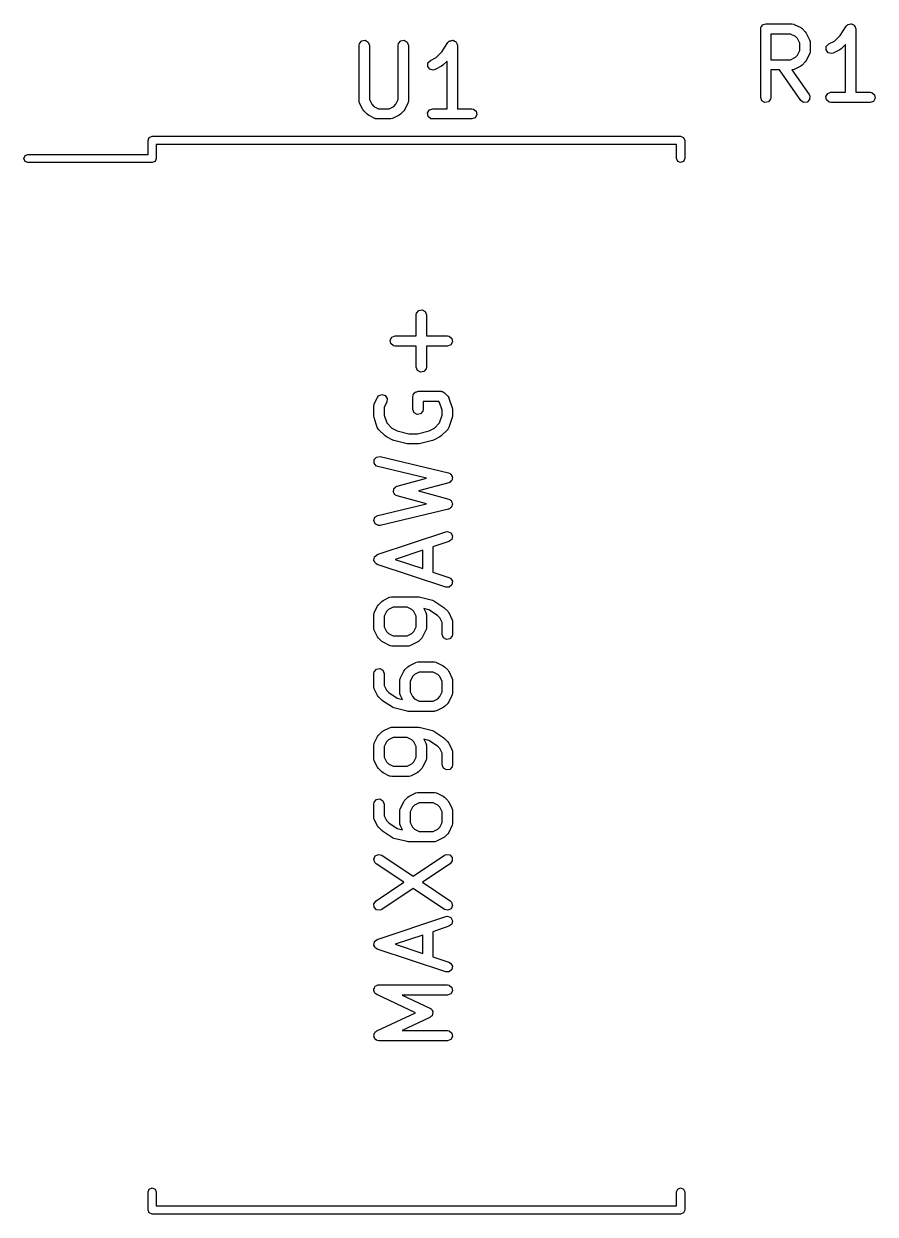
# Model space of a CAD drawing. Extents: x 127.3 to 175.4, y -127 to -66.1.
# Drawn here: x 138.88 to 151.32, y -96.48 to -79.1 of the extents above; entities that cross this region are included whole.
import ezdxf

# ---------------------------------------------------------------- set-up
doc = ezdxf.new("R2010")
doc.units = 0
doc.layers.add('BLACK', color=7, linetype='CONTINUOUS')

msp = doc.modelspace()

# ---------------------------------------------------------------- linework, layer by layer
at = {"layer": 'BLACK', "linetype": 'CONTINUOUS'}
for p, q in [((149.648, -79.1734), (149.65, -79.1636)), ((149.648, -80.1734), (149.648, -79.1734)), ((149.649, -79.1603), (149.651, -79.1574)), ((149.65, -79.1636), (149.649, -79.1603)), ((149.651, -79.1574), (149.652, -79.1477)), ((149.652, -79.1477), (149.665, -79.1328)), ((149.665, -79.1328), (149.675, -79.1159)), ((149.675, -79.1159), (149.681, -79.1136)), ((149.681, -79.1136), (149.685, -79.1084)), ((149.685, -79.1084), (149.705, -79.105)), ((149.705, -79.105), (149.723, -79.0984)), ((149.723, -79.0984), (150.104, -79.0984)), ((149.798, -79.2484), (149.798, -79.6222)), ((150.086, -79.2484), (149.798, -79.2484)), ((150.155, -79.2826), (150.086, -79.2484)), ((150.104, -79.0984), (150.13, -79.1029)), ((150.13, -79.1029), (150.133, -79.1058)), ((150.133, -79.1058), (150.137, -79.1063)), ((150.137, -79.1063), (150.233, -79.1539)), ((150.233, -79.1539), (150.251, -79.1673)), ((150.251, -79.1673), (150.252, -79.1679)), ((150.252, -79.1679), (150.3, -79.2156)), ((150.3, -79.2156), (150.313, -79.2339)), ((150.313, -79.2339), (150.314, -79.2351)), ((150.314, -79.2351), (150.361, -79.3303)), ((150.808, -79.2684), (150.899, -79.1318)), ((150.899, -79.1318), (150.917, -79.1129)), ((150.917, -79.1129), (150.921, -79.1117)), ((150.921, -79.1117), (150.924, -79.1084)), ((150.924, -79.1084), (150.945, -79.1046)), ((150.945, -79.1046), (150.966, -79.0985)), ((150.966, -79.0985), (150.97, -79.1002)), ((150.97, -79.1002), (150.974, -79.0995)), ((150.974, -79.0995), (150.993, -79.1104)), ((150.993, -79.1104), (151.013, -79.1191)), ((151.013, -79.1191), (151.015, -79.123)), ((151.015, -79.123), (151.018, -79.1251)), ((151.018, -79.1251), (151.026, -79.1456)), ((151.026, -79.1456), (151.036, -79.1651)), ((151.036, -79.1651), (151.035, -79.1693)), ((151.035, -79.1693), (151.036, -79.1734)), ((151.036, -79.1734), (151.036, -80.0984)), ((143.782, -79.4134), (143.787, -79.3877)), ((143.782, -80.2229), (143.782, -79.4134)), ((143.787, -79.3877), (143.82, -79.3484)), ((143.82, -79.3484), (143.87, -79.3395)), ((143.87, -79.3395), (143.915, -79.3651)), ((143.915, -79.3651), (143.932, -79.4134)), ((143.932, -79.4134), (143.932, -80.2052)), ((144.354, -79.4134), (144.358, -79.3877)), ((144.354, -80.2052), (144.354, -79.4134)), ((144.358, -79.3877), (144.391, -79.3484)), ((144.391, -79.3484), (144.442, -79.3395)), ((144.442, -79.3395), (144.486, -79.3651)), ((144.486, -79.3651), (144.504, -79.4134)), ((144.504, -79.4134), (144.504, -80.2229)), ((144.989, -79.5084), (145.08, -79.3718)), ((145.08, -79.3718), (145.098, -79.3529)), ((145.098, -79.3529), (145.103, -79.3517)), ((145.103, -79.3517), (145.105, -79.3484)), ((145.105, -79.3484), (145.127, -79.3446)), ((145.127, -79.3446), (145.148, -79.3385)), ((145.148, -79.3385), (145.152, -79.3402)), ((145.152, -79.3402), (145.156, -79.3395)), ((145.156, -79.3395), (145.175, -79.3504)), ((145.175, -79.3504), (145.195, -79.3591)), ((145.195, -79.3591), (145.197, -79.363)), ((145.197, -79.363), (145.2, -79.3651)), ((145.2, -79.3651), (145.208, -79.3856)), ((145.208, -79.3856), (145.217, -79.4051)), ((145.217, -79.4051), (145.216, -79.4093)), ((145.216, -79.4093), (145.218, -79.4134)), ((145.218, -79.4134), (145.218, -80.3384)), ((150.185, -79.313), (150.155, -79.2826)), ((150.219, -79.3815), (150.185, -79.313)), ((150.219, -79.489), (150.219, -79.3815)), ((150.361, -79.3303), (150.369, -79.3553)), ((150.369, -79.3553), (150.368, -79.3596)), ((150.368, -79.3596), (150.369, -79.3638)), ((150.369, -79.3638), (150.369, -79.5067)), ((150.603, -79.4805), (150.607, -79.4292)), ((150.607, -79.4292), (150.642, -79.392)), ((150.642, -79.392), (150.726, -79.3498)), ((150.726, -79.3498), (150.808, -79.2684)), ((150.886, -79.402), (150.824, -79.4645)), ((150.886, -80.0984), (150.886, -79.402)), ((144.824, -79.632), (144.908, -79.5898)), ((144.908, -79.5898), (144.989, -79.5084)), ((150.086, -79.6222), (150.155, -79.5879)), ((150.155, -79.5879), (150.185, -79.5575)), ((150.185, -79.5575), (150.219, -79.489)), ((150.361, -79.5402), (150.314, -79.6355)), ((150.362, -79.5358), (150.361, -79.5402)), ((150.365, -79.5323), (150.362, -79.5358)), ((150.369, -79.5067), (150.365, -79.5323)), ((150.634, -79.5217), (150.603, -79.4805)), ((150.684, -79.5336), (150.634, -79.5217)), ((150.709, -79.5262), (150.684, -79.5336)), ((150.804, -79.4785), (150.709, -79.5262)), ((150.805, -79.4773), (150.804, -79.4785)), ((150.824, -79.4645), (150.805, -79.4773)), ((144.785, -79.7205), (144.788, -79.6692)), ((144.816, -79.7617), (144.785, -79.7205)), ((144.788, -79.6692), (144.824, -79.632)), ((144.866, -79.7736), (144.816, -79.7617)), ((144.891, -79.7662), (144.866, -79.7736)), ((144.986, -79.7185), (144.891, -79.7662)), ((144.987, -79.7173), (144.986, -79.7185)), ((145.005, -79.7045), (144.987, -79.7173)), ((145.068, -79.642), (145.005, -79.7045)), ((145.068, -80.3384), (145.068, -79.642)), ((149.798, -79.6222), (150.086, -79.6222)), ((149.922, -79.7722), (149.798, -79.7722)), ((149.798, -79.7722), (149.798, -80.1734)), ((150.233, -80.2164), (149.922, -79.7722)), ((150.108, -79.7706), (150.105, -79.7718)), ((150.105, -79.7718), (150.356, -80.1303)), ((150.112, -79.7717), (150.108, -79.7706)), ((150.137, -79.7643), (150.112, -79.7717)), ((150.233, -79.7166), (150.137, -79.7643)), ((150.234, -79.7154), (150.233, -79.7166)), ((150.252, -79.7026), (150.234, -79.7154)), ((150.3, -79.655), (150.252, -79.7026)), ((150.314, -79.6355), (150.3, -79.6535)), ((150.3, -79.6535), (150.3, -79.655)), ((150.356, -80.1303), (150.367, -80.154)), ((150.601, -80.1603), (150.627, -80.1159)), ((150.627, -80.1159), (150.675, -80.0984)), ((150.675, -80.0984), (150.886, -80.0984)), ((151.036, -80.0984), (151.247, -80.0984)), ((151.247, -80.0984), (151.272, -80.1029)), ((151.272, -80.1029), (151.312, -80.1359)), ((143.784, -80.2271), (143.782, -80.2229)), ((143.783, -80.2315), (143.784, -80.2271)), ((143.79, -80.2564), (143.783, -80.2315)), ((143.838, -80.3517), (143.79, -80.2564)), ((143.932, -80.2052), (143.966, -80.2737)), ((143.966, -80.2737), (143.997, -80.3041)), ((143.997, -80.3041), (144.065, -80.3384)), ((144.22, -80.3384), (144.289, -80.3041)), ((144.289, -80.3041), (144.319, -80.2737)), ((144.319, -80.2737), (144.354, -80.2052)), ((144.496, -80.2564), (144.448, -80.3517)), ((144.499, -80.2485), (144.496, -80.252)), ((144.496, -80.252), (144.496, -80.2564)), ((144.504, -80.2229), (144.499, -80.2485)), ((149.665, -80.2216), (149.648, -80.1734)), ((149.71, -80.2472), (149.665, -80.2216)), ((149.76, -80.2383), (149.71, -80.2472)), ((149.793, -80.199), (149.76, -80.2383)), ((149.798, -80.1734), (149.793, -80.199)), ((150.275, -80.2458), (150.233, -80.2164)), ((150.326, -80.2413), (150.275, -80.2458)), ((150.362, -80.2051), (150.326, -80.2413)), ((150.367, -80.154), (150.362, -80.2051)), ((150.61, -80.2109), (150.601, -80.1603)), ((150.65, -80.2438), (150.61, -80.2109)), ((150.675, -80.2484), (150.65, -80.2438)), ((151.247, -80.2484), (150.675, -80.2484)), ((151.295, -80.2308), (151.247, -80.2484)), ((151.321, -80.1864), (151.295, -80.2308)), ((151.312, -80.1359), (151.321, -80.1864)), ((143.839, -80.3528), (143.838, -80.3517)), ((143.852, -80.3712), (143.839, -80.3528)), ((143.899, -80.4188), (143.852, -80.3712)), ((143.901, -80.4195), (143.899, -80.4188)), ((143.919, -80.4328), (143.901, -80.4195)), ((144.014, -80.4804), (143.919, -80.4328)), ((144.019, -80.481), (144.014, -80.4804)), ((144.022, -80.4838), (144.019, -80.481)), ((144.065, -80.3384), (144.22, -80.3384)), ((144.272, -80.4804), (144.247, -80.4879)), ((144.367, -80.4328), (144.272, -80.4804)), ((144.368, -80.4316), (144.367, -80.4328)), ((144.386, -80.4188), (144.368, -80.4316)), ((144.434, -80.3712), (144.386, -80.4188)), ((144.435, -80.3697), (144.434, -80.3712)), ((144.448, -80.3517), (144.435, -80.3697)), ((144.783, -80.4003), (144.809, -80.3559)), ((144.792, -80.4509), (144.783, -80.4003)), ((144.831, -80.4838), (144.792, -80.4509)), ((144.809, -80.3559), (144.857, -80.3384)), ((144.857, -80.3384), (145.068, -80.3384)), ((145.218, -80.3384), (145.429, -80.3384)), ((145.429, -80.3384), (145.454, -80.3429)), ((145.477, -80.4708), (145.429, -80.4884)), ((145.454, -80.3429), (145.494, -80.3759)), ((145.502, -80.4264), (145.477, -80.4708)), ((145.494, -80.3759), (145.502, -80.4264)), ((144.048, -80.4884), (144.022, -80.4838)), ((144.238, -80.4884), (144.048, -80.4884)), ((144.242, -80.4868), (144.238, -80.4884)), ((144.247, -80.4879), (144.242, -80.4868)), ((144.857, -80.4884), (144.831, -80.4838)), ((145.429, -80.4884), (144.857, -80.4884)), ((140.699, -80.801), (140.717, -80.7586)), ((140.699, -81.006), (140.699, -80.801)), ((140.717, -80.7586), (140.759, -80.741)), ((140.759, -80.741), (148.479, -80.741)), ((148.479, -80.741), (148.521, -80.7586)), ((148.521, -80.7586), (148.539, -80.801)), ((148.539, -80.801), (148.539, -81.066)), ((148.419, -80.861), (140.819, -80.861)), ((140.819, -80.861), (140.819, -81.066)), ((148.419, -81.066), (148.419, -80.861)), ((138.884, -81.066), (138.902, -81.0236)), ((138.902, -81.1084), (138.884, -81.066)), ((138.902, -81.0236), (138.944, -81.006)), ((138.944, -81.126), (138.902, -81.1084)), ((138.944, -81.006), (140.699, -81.006)), ((140.759, -81.126), (138.944, -81.126)), ((140.801, -81.1084), (140.759, -81.126)), ((140.819, -81.066), (140.801, -81.1084)), ((148.437, -81.1084), (148.419, -81.066)), ((148.479, -81.126), (148.437, -81.1084)), ((148.521, -81.1084), (148.479, -81.126)), ((148.539, -81.066), (148.521, -81.1084)), ((144.615, -83.3491), (144.62, -83.3234)), ((144.615, -83.655), (144.615, -83.3491)), ((144.62, -83.3234), (144.653, -83.2841)), ((144.653, -83.2841), (144.703, -83.2752)), ((144.703, -83.2752), (144.748, -83.3009)), ((144.748, -83.3009), (144.765, -83.3491)), ((144.765, -83.3491), (144.765, -83.655)), ((144.236, -83.717), (144.261, -83.6726)), ((144.245, -83.7675), (144.236, -83.717)), ((144.284, -83.8005), (144.245, -83.7675)), ((144.261, -83.6726), (144.31, -83.655)), ((144.31, -83.655), (144.615, -83.655)), ((144.765, -83.655), (145.071, -83.655)), ((145.071, -83.655), (145.097, -83.6595)), ((145.097, -83.6595), (145.136, -83.6925)), ((145.145, -83.743), (145.12, -83.7875)), ((145.136, -83.6925), (145.145, -83.743)), ((144.31, -83.805), (144.284, -83.8005)), ((144.615, -83.805), (144.31, -83.805)), ((144.615, -84.111), (144.615, -83.805)), ((145.071, -83.805), (144.765, -83.805)), ((144.765, -83.805), (144.765, -84.111)), ((145.12, -83.7875), (145.071, -83.805)), ((144.633, -84.1592), (144.615, -84.111)), ((144.765, -84.111), (144.761, -84.1366)), ((144.677, -84.1848), (144.633, -84.1592)), ((144.728, -84.1759), (144.677, -84.1848)), ((144.761, -84.1366), (144.728, -84.1759)), ((144.601, -84.4798), (144.605, -84.4746)), ((144.605, -84.4746), (144.625, -84.4712)), ((144.625, -84.4712), (144.643, -84.4646)), ((144.643, -84.4646), (144.976, -84.4646)), ((144.976, -84.4646), (144.981, -84.4654)), ((144.981, -84.4654), (144.983, -84.4648)), ((144.983, -84.4648), (144.986, -84.4662)), ((144.986, -84.4662), (145.002, -84.4691)), ((145.002, -84.4691), (145.014, -84.4796)), ((144.004, -84.6489), (144.052, -84.5536)), ((144.004, -84.6533), (144.004, -84.6489)), ((144.052, -84.5536), (144.067, -84.5327)), ((144.067, -84.5327), (144.115, -84.5123)), ((144.115, -84.5123), (144.164, -84.5269)), ((144.186, -84.6207), (144.146, -84.7001)), ((144.164, -84.5269), (144.192, -84.5697)), ((144.192, -84.5697), (144.186, -84.6207)), ((144.568, -84.5395), (144.57, -84.5298)), ((144.568, -84.73), (144.568, -84.5395)), ((144.569, -84.5265), (144.571, -84.5236)), ((144.57, -84.5298), (144.569, -84.5265)), ((144.571, -84.5236), (144.572, -84.5139)), ((144.572, -84.5139), (144.585, -84.499)), ((144.585, -84.499), (144.595, -84.4821)), ((144.595, -84.4821), (144.601, -84.4798)), ((144.945, -84.6145), (144.718, -84.6145)), ((144.718, -84.6145), (144.718, -84.73)), ((144.958, -84.6277), (144.945, -84.6145)), ((144.996, -84.7422), (144.958, -84.6277)), ((145.014, -84.4796), (145.029, -84.4865)), ((145.029, -84.4865), (145.077, -84.5341)), ((145.077, -84.5341), (145.092, -84.5555)), ((145.092, -84.5555), (145.092, -84.5599)), ((145.092, -84.5599), (145.095, -84.5635)), ((145.095, -84.5635), (145.143, -84.7063)), ((143.996, -84.6824), (144.001, -84.6568)), ((143.996, -84.8253), (143.996, -84.6824)), ((143.997, -84.8268), (143.996, -84.8253)), ((144, -84.849), (143.997, -84.8268)), ((144.001, -84.6568), (144.004, -84.6533)), ((144.146, -84.7001), (144.146, -84.8131)), ((144.146, -84.8131), (144.185, -84.9276)), ((144.585, -84.7782), (144.568, -84.73)), ((144.63, -84.8039), (144.585, -84.7782)), ((144.68, -84.795), (144.63, -84.8039)), ((144.713, -84.7557), (144.68, -84.795)), ((144.718, -84.73), (144.713, -84.7557)), ((144.958, -84.9276), (144.996, -84.8131)), ((144.996, -84.8131), (144.996, -84.7422)), ((145.143, -84.7063), (145.146, -84.7285)), ((145.146, -84.8253), (145.143, -84.8473)), ((145.146, -84.7285), (145.146, -84.73)), ((145.146, -84.73), (145.146, -84.8253)), ((144.048, -84.9918), (144, -84.849)), ((144.051, -84.9954), (144.048, -84.9918)), ((144.051, -84.9998), (144.051, -84.9954)), ((144.066, -85.0212), (144.051, -84.9998)), ((144.185, -84.9276), (144.259, -85.0017)), ((144.884, -85.0017), (144.958, -84.9276)), ((145.095, -84.9918), (145.083, -85.0147)), ((145.143, -84.849), (145.095, -84.9918)), ((145.143, -84.8473), (145.143, -84.849)), ((144.161, -85.1164), (144.066, -85.0212)), ((144.163, -85.1171), (144.161, -85.1164)), ((144.181, -85.1304), (144.163, -85.1171)), ((144.276, -85.1781), (144.181, -85.1304)), ((144.259, -85.0017), (144.336, -85.0402)), ((144.336, -85.0402), (144.509, -85.0836)), ((144.509, -85.0836), (144.634, -85.0836)), ((144.634, -85.0836), (144.807, -85.0402)), ((144.807, -85.0402), (144.884, -85.0017)), ((144.962, -85.1304), (144.867, -85.1781)), ((144.963, -85.1292), (144.962, -85.1304)), ((144.982, -85.1164), (144.963, -85.1292)), ((145.077, -85.0212), (144.982, -85.1164)), ((145.079, -85.0171), (145.077, -85.0212)), ((145.083, -85.0147), (145.079, -85.0171)), ((144.279, -85.1785), (144.276, -85.1781)), ((144.291, -85.1837), (144.279, -85.1785)), ((144.482, -85.2314), (144.291, -85.1837)), ((144.485, -85.231), (144.482, -85.2314)), ((144.5, -85.2336), (144.485, -85.231)), ((144.643, -85.2336), (144.5, -85.2336)), ((144.646, -85.2324), (144.643, -85.2336)), ((144.661, -85.2314), (144.646, -85.2324)), ((144.852, -85.1837), (144.661, -85.2314)), ((144.854, -85.1818), (144.852, -85.1837)), ((144.867, -85.1781), (144.854, -85.1818)), ((144, -85.5134), (144.003, -85.4622)), ((144.03, -85.5545), (144, -85.5134)), ((144.003, -85.4622), (144.038, -85.4249)), ((144.038, -85.4249), (144.089, -85.419)), ((144.089, -85.419), (145.089, -85.6571)), ((144.054, -85.5649), (144.03, -85.5545)), ((144.765, -85.7341), (144.054, -85.5649)), ((145.089, -85.6571), (145.113, -85.6674)), ((145.113, -85.6674), (145.117, -85.6737)), ((145.117, -85.6737), (145.125, -85.6771)), ((145.125, -85.6771), (145.132, -85.6938)), ((145.132, -85.6938), (145.143, -85.7086)), ((144.296, -85.8774), (144.312, -85.8663)), ((144.312, -85.8663), (144.325, -85.8526)), ((144.325, -85.8526), (144.332, -85.852)), ((144.332, -85.852), (144.338, -85.848)), ((144.338, -85.848), (144.765, -85.7341)), ((145.091, -85.8025), (144.648, -85.9205)), ((145.097, -85.798), (145.091, -85.8025)), ((145.105, -85.7971), (145.097, -85.798)), ((145.118, -85.7837), (145.105, -85.7971)), ((145.133, -85.7731), (145.118, -85.7837)), ((145.135, -85.7655), (145.133, -85.7731)), ((145.14, -85.7598), (145.135, -85.7655)), ((145.141, -85.7414), (145.14, -85.7598)), ((145.146, -85.7236), (145.141, -85.7414)), ((145.143, -85.7086), (145.143, -85.7164)), ((145.143, -85.7164), (145.146, -85.7236)), ((144.282, -85.9269), (144.287, -85.9082)), ((144.285, -85.9332), (144.282, -85.9269)), ((144.285, -85.94), (144.285, -85.9332)), ((144.296, -85.9559), (144.285, -85.94)), ((144.287, -85.9082), (144.289, -85.8889)), ((144.289, -85.8889), (144.294, -85.884)), ((144.294, -85.884), (144.296, -85.8774)), ((144.304, -85.9735), (144.296, -85.9559)), ((144.31, -85.9764), (144.304, -85.9735)), ((144.314, -85.982), (144.31, -85.9764)), ((144.338, -85.993), (144.314, -85.982)), ((144.765, -86.1069), (144.338, -85.993)), ((144.648, -85.9205), (145.091, -86.0385)), ((145.091, -86.0385), (145.114, -86.0495)), ((144.054, -86.2761), (144.765, -86.1069)), ((145.089, -86.1839), (144.089, -86.422)), ((145.095, -86.1796), (145.089, -86.1839)), ((145.103, -86.1789), (145.095, -86.1796)), ((145.116, -86.1659), (145.103, -86.1789)), ((145.114, -86.0495), (145.119, -86.0559)), ((145.132, -86.1557), (145.116, -86.1659)), ((145.119, -86.0559), (145.126, -86.0595)), ((145.126, -86.0595), (145.133, -86.0764)), ((145.134, -86.1482), (145.132, -86.1557)), ((145.133, -86.0764), (145.144, -86.0915)), ((145.139, -86.1426), (145.134, -86.1482)), ((145.141, -86.1242), (145.139, -86.1426)), ((145.146, -86.1065), (145.141, -86.1242)), ((145.144, -86.0915), (145.143, -86.0993)), ((145.143, -86.0993), (145.146, -86.1065)), ((143.997, -86.3535), (144.011, -86.3043)), ((144.017, -86.4006), (143.997, -86.3535)), ((144.011, -86.3043), (144.054, -86.2761)), ((144.063, -86.4236), (144.017, -86.4006)), ((144.048, -86.8494), (145.048, -86.516)), ((144.089, -86.422), (144.063, -86.4236)), ((145.048, -86.516), (145.073, -86.5122)), ((145.073, -86.5122), (145.121, -86.5311)), ((145.121, -86.5311), (145.146, -86.5762)), ((145.095, -86.6583), (144.861, -86.7365)), ((144.861, -86.7365), (144.861, -87.1045)), ((145.135, -86.6264), (145.095, -86.6583)), ((145.146, -86.5762), (145.135, -86.6264)), ((143.997, -86.9315), (144.002, -86.9083)), ((144.002, -86.9083), (144.005, -86.8848)), ((144.005, -86.8848), (144.007, -86.8834)), ((144.007, -86.8834), (144.008, -86.8812)), ((144.008, -86.8812), (144.026, -86.8665)), ((144.026, -86.8665), (144.044, -86.8508)), ((144.044, -86.8508), (144.046, -86.8507)), ((144.046, -86.8507), (144.048, -86.8494)), ((144.711, -86.7865), (144.309, -86.9205)), ((144.711, -87.0545), (144.711, -86.7865)), ((143.998, -86.9334), (143.997, -86.9315)), ((143.998, -86.9355), (143.998, -86.9334)), ((144.01, -86.9558), (143.998, -86.9355)), ((144.022, -86.9766), (144.01, -86.9558)), ((144.024, -86.9774), (144.022, -86.9766)), ((144.025, -86.9792), (144.024, -86.9774)), ((144.048, -86.9917), (144.025, -86.9792)), ((145.048, -87.325), (144.048, -86.9917)), ((144.309, -86.9205), (144.711, -87.0545)), ((144.861, -87.1045), (145.095, -87.1827)), ((145.095, -87.1827), (145.118, -87.1951)), ((145.118, -87.1951), (145.145, -87.2388)), ((145.145, -87.2388), (145.137, -87.2895)), ((145.099, -87.3236), (145.048, -87.325)), ((145.137, -87.2895), (145.099, -87.3236)), ((144.004, -87.6965), (144.052, -87.6012)), ((144.052, -87.6012), (144.065, -87.5832)), ((144.065, -87.5832), (144.066, -87.5818)), ((144.066, -87.5818), (144.114, -87.5341)), ((144.114, -87.5341), (144.132, -87.5213)), ((144.132, -87.5213), (144.133, -87.5201)), ((144.133, -87.5201), (144.228, -87.4725)), ((144.228, -87.4725), (144.253, -87.465)), ((144.253, -87.465), (144.258, -87.4661)), ((144.258, -87.4661), (144.262, -87.4646)), ((144.262, -87.4646), (144.643, -87.4646)), ((144.643, -87.4646), (144.658, -87.4671)), ((144.658, -87.4671), (144.661, -87.4668)), ((144.661, -87.4668), (144.852, -87.5144)), ((144.852, -87.5144), (144.874, -87.5247)), ((144.874, -87.5247), (144.875, -87.5248)), ((144.875, -87.5248), (145.018, -87.62)), ((143.996, -87.73), (144.001, -87.7044)), ((143.996, -87.9205), (143.996, -87.73)), ((144.001, -87.7044), (144.004, -87.7009)), ((144.004, -87.7009), (144.004, -87.6965)), ((144.181, -87.6792), (144.146, -87.7477)), ((144.146, -87.7477), (144.146, -87.9028)), ((144.211, -87.6488), (144.181, -87.6792)), ((144.28, -87.6145), (144.211, -87.6488)), ((144.482, -87.6145), (144.28, -87.6145)), ((144.551, -87.6488), (144.482, -87.6145)), ((144.581, -87.6792), (144.551, -87.6488)), ((144.615, -87.7477), (144.581, -87.6792)), ((144.615, -87.9028), (144.615, -87.7477)), ((144.803, -87.6568), (144.728, -87.6383)), ((144.728, -87.6383), (144.758, -87.6965)), ((144.758, -87.6965), (144.765, -87.7215)), ((144.765, -87.7215), (144.764, -87.7258)), ((144.764, -87.7258), (144.765, -87.73)), ((144.765, -87.73), (144.765, -87.9205)), ((144.928, -87.7407), (144.803, -87.6568)), ((144.962, -87.7745), (144.928, -87.7407)), ((144.996, -87.843), (144.962, -87.7745)), ((145.018, -87.62), (145.026, -87.6279)), ((145.026, -87.6279), (145.029, -87.6294)), ((145.029, -87.6294), (145.077, -87.677)), ((145.077, -87.677), (145.09, -87.6954)), ((145.09, -87.6954), (145.091, -87.6965)), ((145.091, -87.6965), (145.138, -87.7917)), ((143.998, -87.9247), (143.996, -87.9205)), ((143.997, -87.9291), (143.998, -87.9247)), ((144.004, -87.954), (143.997, -87.9291)), ((144.052, -88.0493), (144.004, -87.954)), ((144.146, -87.9028), (144.181, -87.9713)), ((144.581, -87.9713), (144.615, -87.9028)), ((144.758, -87.954), (144.71, -88.0493)), ((144.761, -87.9462), (144.758, -87.9496)), ((144.758, -87.9496), (144.758, -87.954)), ((144.765, -87.9205), (144.761, -87.9462)), ((144.996, -88.0157), (144.996, -87.843)), ((145.138, -87.7917), (145.146, -87.8167)), ((145.146, -87.8167), (145.145, -87.821)), ((145.145, -87.821), (145.146, -87.8253)), ((145.146, -87.8253), (145.146, -88.0157)), ((144.053, -88.0504), (144.052, -88.0493)), ((144.066, -88.0688), (144.053, -88.0504)), ((144.114, -88.1164), (144.066, -88.0688)), ((144.115, -88.1171), (144.114, -88.1164)), ((144.133, -88.1304), (144.115, -88.1171)), ((144.181, -87.9713), (144.211, -88.0017)), ((144.211, -88.0017), (144.28, -88.036)), ((144.28, -88.036), (144.482, -88.036)), ((144.482, -88.036), (144.551, -88.0017)), ((144.551, -88.0017), (144.581, -87.9713)), ((144.63, -88.1292), (144.629, -88.1304)), ((144.648, -88.1164), (144.63, -88.1292)), ((144.696, -88.0688), (144.648, -88.1164)), ((144.697, -88.0673), (144.696, -88.0688)), ((144.71, -88.0493), (144.697, -88.0673)), ((145.014, -88.0639), (144.996, -88.0157)), ((145.058, -88.0896), (145.014, -88.0639)), ((145.109, -88.0807), (145.058, -88.0896)), ((145.142, -88.0414), (145.109, -88.0807)), ((145.146, -88.0157), (145.142, -88.0414)), ((144.228, -88.1781), (144.133, -88.1304)), ((144.233, -88.1786), (144.228, -88.1781)), ((144.236, -88.1815), (144.233, -88.1786)), ((144.262, -88.186), (144.236, -88.1815)), ((144.5, -88.186), (144.262, -88.186)), ((144.504, -88.1844), (144.5, -88.186)), ((144.509, -88.1855), (144.504, -88.1844)), ((144.534, -88.1781), (144.509, -88.1855)), ((144.629, -88.1304), (144.534, -88.1781)), ((144.495, -88.4865), (144.513, -88.4737)), ((144.513, -88.4737), (144.514, -88.4725)), ((144.514, -88.4725), (144.609, -88.4248)), ((144.609, -88.4248), (144.634, -88.4174)), ((144.634, -88.4174), (144.639, -88.4185)), ((144.639, -88.4185), (144.643, -88.4169)), ((144.643, -88.4169), (144.881, -88.4169)), ((144.881, -88.4169), (144.907, -88.4215)), ((144.907, -88.4215), (144.91, -88.4243)), ((144.91, -88.4243), (144.914, -88.4248)), ((144.914, -88.4248), (145.01, -88.4725)), ((145.01, -88.4725), (145.028, -88.4858)), ((143.996, -88.5872), (144.001, -88.5615)), ((143.996, -88.7776), (143.996, -88.5872)), ((144.001, -88.5615), (144.034, -88.5222)), ((144.034, -88.5222), (144.084, -88.5133)), ((144.084, -88.5133), (144.129, -88.539)), ((144.129, -88.539), (144.146, -88.5872)), ((144.146, -88.5872), (144.146, -88.7599)), ((144.385, -88.6489), (144.433, -88.5536)), ((144.385, -88.6533), (144.385, -88.6489)), ((144.433, -88.5536), (144.446, -88.5356)), ((144.446, -88.5356), (144.447, -88.5341)), ((144.447, -88.5341), (144.495, -88.4865)), ((144.562, -88.6316), (144.527, -88.7001)), ((144.592, -88.6012), (144.562, -88.6316)), ((144.661, -88.5669), (144.592, -88.6012)), ((144.863, -88.5669), (144.661, -88.5669)), ((144.932, -88.6012), (144.863, -88.5669)), ((144.962, -88.6316), (144.932, -88.6012)), ((144.996, -88.7001), (144.962, -88.6316)), ((145.028, -88.4858), (145.029, -88.4865)), ((145.029, -88.4865), (145.077, -88.5341)), ((145.077, -88.5341), (145.09, -88.5525)), ((145.09, -88.5525), (145.091, -88.5536)), ((145.091, -88.5536), (145.138, -88.6489)), ((145.138, -88.6489), (145.146, -88.6738)), ((143.998, -88.7819), (143.996, -88.7776)), ((143.997, -88.7862), (143.998, -88.7819)), ((144.004, -88.8112), (143.997, -88.7862)), ((144.052, -88.9064), (144.004, -88.8112)), ((144.146, -88.7599), (144.181, -88.8285)), ((144.377, -88.6824), (144.382, -88.6568)), ((144.377, -88.8729), (144.377, -88.6824)), ((144.382, -88.6568), (144.385, -88.6533)), ((144.527, -88.7001), (144.527, -88.8552)), ((144.996, -88.8552), (144.996, -88.7001)), ((145.146, -88.6738), (145.145, -88.6782)), ((145.145, -88.6782), (145.146, -88.6824)), ((145.146, -88.6824), (145.146, -88.8729)), ((144.053, -88.9076), (144.052, -88.9064)), ((144.066, -88.9259), (144.053, -88.9076)), ((144.114, -88.9735), (144.066, -88.9259)), ((144.117, -88.975), (144.114, -88.9735)), ((144.125, -88.9829), (144.117, -88.975)), ((144.268, -89.0781), (144.125, -88.9829)), ((144.181, -88.8285), (144.214, -88.8622)), ((144.214, -88.8622), (144.34, -88.9461)), ((144.34, -88.9461), (144.414, -88.9647)), ((144.379, -88.8771), (144.377, -88.8729)), ((144.378, -88.8815), (144.379, -88.8771)), ((144.385, -88.9064), (144.378, -88.8815)), ((144.414, -88.9647), (144.385, -88.9064)), ((144.527, -88.8552), (144.562, -88.9237)), ((144.562, -88.9237), (144.592, -88.9541)), ((144.592, -88.9541), (144.661, -88.9884)), ((144.661, -88.9884), (144.863, -88.9884)), ((144.863, -88.9884), (144.932, -88.9541)), ((144.932, -88.9541), (144.962, -88.9237)), ((144.962, -88.9237), (144.996, -88.8552)), ((145.138, -88.9064), (145.091, -89.0017)), ((145.139, -88.902), (145.138, -88.9064)), ((145.142, -88.8985), (145.139, -88.902)), ((145.146, -88.8729), (145.142, -88.8985)), ((144.268, -89.0782), (144.268, -89.0781)), ((144.291, -89.0885), (144.268, -89.0782)), ((144.482, -89.1361), (144.291, -89.0885)), ((144.485, -89.1358), (144.482, -89.1361)), ((144.5, -89.1384), (144.485, -89.1358)), ((144.881, -89.1384), (144.5, -89.1384)), ((144.885, -89.1368), (144.881, -89.1384)), ((144.89, -89.1379), (144.885, -89.1368)), ((144.914, -89.1304), (144.89, -89.1379)), ((145.01, -89.0828), (144.914, -89.1304)), ((145.011, -89.0816), (145.01, -89.0828)), ((145.029, -89.0688), (145.011, -89.0816)), ((145.077, -89.0212), (145.029, -89.0688)), ((145.078, -89.0197), (145.077, -89.0212)), ((145.091, -89.0017), (145.078, -89.0197)), ((144.004, -89.6012), (144.052, -89.506)), ((144.052, -89.506), (144.065, -89.488)), ((144.065, -89.488), (144.066, -89.4865)), ((144.066, -89.4865), (144.114, -89.4389)), ((144.114, -89.4389), (144.132, -89.426)), ((144.132, -89.426), (144.133, -89.4248)), ((144.133, -89.4248), (144.228, -89.3772)), ((144.28, -89.5193), (144.211, -89.5536)), ((144.228, -89.3772), (144.253, -89.3698)), ((144.253, -89.3698), (144.258, -89.3708)), ((144.258, -89.3708), (144.262, -89.3693)), ((144.262, -89.3693), (144.643, -89.3693)), ((144.482, -89.5193), (144.28, -89.5193)), ((144.551, -89.5536), (144.482, -89.5193)), ((144.643, -89.3693), (144.658, -89.3719)), ((144.658, -89.3719), (144.661, -89.3716)), ((144.661, -89.3716), (144.852, -89.4192)), ((144.852, -89.4192), (144.874, -89.4294)), ((144.874, -89.4294), (144.875, -89.4295)), ((144.875, -89.4295), (145.018, -89.5248)), ((143.996, -89.6348), (144.001, -89.6091)), ((143.996, -89.8253), (143.996, -89.6348)), ((144.001, -89.6091), (144.004, -89.6057)), ((144.004, -89.6057), (144.004, -89.6012)), ((144.181, -89.584), (144.146, -89.6525)), ((144.146, -89.6525), (144.146, -89.8076)), ((144.211, -89.5536), (144.181, -89.584)), ((144.581, -89.584), (144.551, -89.5536)), ((144.615, -89.6525), (144.581, -89.584)), ((144.615, -89.8076), (144.615, -89.6525)), ((144.803, -89.5615), (144.728, -89.543)), ((144.728, -89.543), (144.758, -89.6012)), ((144.758, -89.6012), (144.765, -89.6262)), ((144.765, -89.6262), (144.764, -89.6306)), ((144.764, -89.6306), (144.765, -89.6348)), ((144.765, -89.6348), (144.765, -89.8253)), ((144.928, -89.6455), (144.803, -89.5615)), ((144.962, -89.6792), (144.928, -89.6455)), ((144.996, -89.7477), (144.962, -89.6792)), ((145.018, -89.5248), (145.026, -89.5327)), ((145.026, -89.5327), (145.029, -89.5341)), ((145.029, -89.5341), (145.077, -89.5818)), ((145.077, -89.5818), (145.09, -89.6001)), ((145.09, -89.6001), (145.091, -89.6012)), ((145.091, -89.6012), (145.138, -89.6965)), ((143.998, -89.8295), (143.996, -89.8253)), ((143.997, -89.8338), (143.998, -89.8295)), ((144.004, -89.8588), (143.997, -89.8338)), ((144.052, -89.954), (144.004, -89.8588)), ((144.146, -89.8076), (144.181, -89.8761)), ((144.581, -89.8761), (144.615, -89.8076)), ((144.758, -89.8588), (144.71, -89.954)), ((144.761, -89.8509), (144.758, -89.8544)), ((144.758, -89.8544), (144.758, -89.8588)), ((144.765, -89.8253), (144.761, -89.8509)), ((144.996, -89.9205), (144.996, -89.7477)), ((145.138, -89.6965), (145.146, -89.7215)), ((145.146, -89.7215), (145.145, -89.7258)), ((145.145, -89.7258), (145.146, -89.73)), ((145.146, -89.73), (145.146, -89.9205)), ((144.053, -89.9552), (144.052, -89.954)), ((144.066, -89.9735), (144.053, -89.9552)), ((144.114, -90.0212), (144.066, -89.9735)), ((144.115, -90.0218), (144.114, -90.0212)), ((144.133, -90.0352), (144.115, -90.0218)), ((144.228, -90.0828), (144.133, -90.0352)), ((144.181, -89.8761), (144.211, -89.9065)), ((144.211, -89.9065), (144.28, -89.9407)), ((144.28, -89.9407), (144.482, -89.9407)), ((144.482, -89.9407), (144.551, -89.9065)), ((144.629, -90.0352), (144.534, -90.0828)), ((144.551, -89.9065), (144.581, -89.8761)), ((144.63, -90.034), (144.629, -90.0352)), ((144.648, -90.0212), (144.63, -90.034)), ((144.696, -89.9735), (144.648, -90.0212)), ((144.697, -89.9721), (144.696, -89.9735)), ((144.71, -89.954), (144.697, -89.9721)), ((145.014, -89.9687), (144.996, -89.9205)), ((145.058, -89.9944), (145.014, -89.9687)), ((145.109, -89.9855), (145.058, -89.9944)), ((145.142, -89.9462), (145.109, -89.9855)), ((145.146, -89.9205), (145.142, -89.9462)), ((144.233, -90.0833), (144.228, -90.0828)), ((144.236, -90.0862), (144.233, -90.0833)), ((144.262, -90.0907), (144.236, -90.0862)), ((144.5, -90.0907), (144.262, -90.0907)), ((144.504, -90.0892), (144.5, -90.0907)), ((144.509, -90.0902), (144.504, -90.0892)), ((144.534, -90.0828), (144.509, -90.0902)), ((144.495, -90.3913), (144.513, -90.3784)), ((144.513, -90.3784), (144.514, -90.3772)), ((144.514, -90.3772), (144.609, -90.3296)), ((144.609, -90.3296), (144.634, -90.3222)), ((144.634, -90.3222), (144.639, -90.3232)), ((144.639, -90.3232), (144.643, -90.3217)), ((144.643, -90.3217), (144.881, -90.3217)), ((144.881, -90.3217), (144.907, -90.3262)), ((144.907, -90.3262), (144.91, -90.3291)), ((144.91, -90.3291), (144.914, -90.3296)), ((144.914, -90.3296), (145.01, -90.3772)), ((145.01, -90.3772), (145.028, -90.3906)), ((143.996, -90.4919), (144.001, -90.4663)), ((143.996, -90.6824), (143.996, -90.4919)), ((144.001, -90.4663), (144.034, -90.427)), ((144.034, -90.427), (144.084, -90.4181)), ((144.084, -90.4181), (144.129, -90.4437)), ((144.129, -90.4437), (144.146, -90.4919)), ((144.146, -90.4919), (144.146, -90.6647)), ((144.377, -90.5872), (144.382, -90.5615)), ((144.382, -90.5615), (144.385, -90.5581)), ((144.385, -90.5536), (144.433, -90.4584)), ((144.385, -90.5581), (144.385, -90.5536)), ((144.433, -90.4584), (144.446, -90.4404)), ((144.446, -90.4404), (144.447, -90.4389)), ((144.447, -90.4389), (144.495, -90.3913)), ((144.562, -90.5364), (144.527, -90.6049)), ((144.592, -90.506), (144.562, -90.5364)), ((144.661, -90.4717), (144.592, -90.506)), ((144.863, -90.4717), (144.661, -90.4717)), ((144.932, -90.506), (144.863, -90.4717)), ((144.962, -90.5364), (144.932, -90.506)), ((144.996, -90.6049), (144.962, -90.5364)), ((145.028, -90.3906), (145.029, -90.3913)), ((145.029, -90.3913), (145.077, -90.4389)), ((145.077, -90.4389), (145.09, -90.4573)), ((145.09, -90.4573), (145.091, -90.4584)), ((145.091, -90.4584), (145.138, -90.5536)), ((145.138, -90.5536), (145.146, -90.5786)), ((143.998, -90.6866), (143.996, -90.6824)), ((143.997, -90.691), (143.998, -90.6866)), ((144.004, -90.7159), (143.997, -90.691)), ((144.052, -90.8112), (144.004, -90.7159)), ((144.146, -90.6647), (144.181, -90.7332)), ((144.181, -90.7332), (144.214, -90.767)), ((144.377, -90.7776), (144.377, -90.5872)), ((144.527, -90.6049), (144.527, -90.7599)), ((144.996, -90.7599), (144.996, -90.6049)), ((145.146, -90.5786), (145.145, -90.583)), ((145.145, -90.583), (145.146, -90.5872)), ((145.146, -90.5872), (145.146, -90.7776)), ((144.053, -90.8123), (144.052, -90.8112)), ((144.066, -90.8307), (144.053, -90.8123)), ((144.114, -90.8783), (144.066, -90.8307)), ((144.117, -90.8798), (144.114, -90.8783)), ((144.125, -90.8877), (144.117, -90.8798)), ((144.268, -90.9829), (144.125, -90.8877)), ((144.214, -90.767), (144.34, -90.8509)), ((144.34, -90.8509), (144.414, -90.8694)), ((144.379, -90.7819), (144.377, -90.7776)), ((144.378, -90.7862), (144.379, -90.7819)), ((144.385, -90.8112), (144.378, -90.7862)), ((144.414, -90.8694), (144.385, -90.8112)), ((144.527, -90.7599), (144.562, -90.8285)), ((144.562, -90.8285), (144.592, -90.8589)), ((144.592, -90.8589), (144.661, -90.8931)), ((144.661, -90.8931), (144.863, -90.8931)), ((144.863, -90.8931), (144.932, -90.8589)), ((144.932, -90.8589), (144.962, -90.8285)), ((144.962, -90.8285), (144.996, -90.7599)), ((145.091, -90.9064), (145.078, -90.9244)), ((145.138, -90.8112), (145.091, -90.9064)), ((145.139, -90.8067), (145.138, -90.8112)), ((145.142, -90.8033), (145.139, -90.8067)), ((145.146, -90.7776), (145.142, -90.8033)), ((144.268, -90.983), (144.268, -90.9829)), ((144.291, -90.9933), (144.268, -90.983)), ((144.482, -91.0409), (144.291, -90.9933)), ((144.485, -91.0405), (144.482, -91.0409)), ((144.5, -91.0431), (144.485, -91.0405)), ((144.881, -91.0431), (144.5, -91.0431)), ((144.885, -91.0416), (144.881, -91.0431)), ((144.89, -91.0426), (144.885, -91.0416)), ((144.914, -91.0352), (144.89, -91.0426)), ((145.01, -90.9876), (144.914, -91.0352)), ((145.011, -90.9864), (145.01, -90.9876)), ((145.029, -90.9735), (145.011, -90.9864)), ((145.077, -90.9259), (145.029, -90.9735)), ((145.078, -90.9244), (145.077, -90.9259)), ((143.997, -91.2966), (144.017, -91.2496)), ((144.017, -91.2496), (144.063, -91.2269)), ((144.063, -91.2269), (144.113, -91.2391)), ((144.113, -91.2391), (144.571, -91.5446)), ((144.571, -91.5446), (145.03, -91.2391)), ((145.03, -91.2391), (145.054, -91.2286)), ((145.054, -91.2286), (145.105, -91.2342)), ((145.105, -91.2342), (145.14, -91.2713)), ((144.011, -91.3459), (143.997, -91.2966)), ((144.03, -91.3639), (144.011, -91.3459)), ((144.436, -91.6348), (144.03, -91.3639)), ((145.113, -91.3639), (144.707, -91.6348)), ((145.143, -91.3225), (145.113, -91.3639)), ((145.14, -91.2713), (145.143, -91.3225)), ((144.03, -91.9057), (144.436, -91.6348)), ((144.571, -91.7249), (144.113, -92.0305)), ((145.03, -92.0305), (144.571, -91.7249)), ((144.707, -91.6348), (145.113, -91.9057)), ((143.999, -91.9471), (144.03, -91.9057)), ((144.003, -91.9983), (143.999, -91.9471)), ((145.113, -91.9057), (145.132, -91.9237)), ((145.132, -91.9237), (145.146, -91.9729)), ((144.038, -92.0354), (144.003, -91.9983)), ((144.089, -92.041), (144.038, -92.0354)), ((144.113, -92.0305), (144.089, -92.041)), ((145.08, -92.0427), (145.03, -92.0305)), ((145.126, -92.0199), (145.08, -92.0427)), ((145.146, -91.9729), (145.126, -92.0199)), ((144.048, -92.4684), (145.048, -92.1351)), ((145.095, -92.2774), (144.861, -92.3555)), ((145.048, -92.1351), (145.073, -92.1312)), ((145.073, -92.1312), (145.121, -92.1501)), ((145.135, -92.2455), (145.095, -92.2774)), ((145.121, -92.1501), (145.146, -92.1952)), ((145.146, -92.1952), (145.135, -92.2455)), ((144.026, -92.4855), (144.044, -92.4698)), ((144.044, -92.4698), (144.046, -92.4697)), ((144.046, -92.4697), (144.048, -92.4684)), ((144.711, -92.4055), (144.309, -92.5395)), ((144.711, -92.6736), (144.711, -92.4055)), ((144.861, -92.3555), (144.861, -92.7236)), ((143.997, -92.5506), (144.002, -92.5273)), ((143.998, -92.5525), (143.997, -92.5506)), ((143.998, -92.5546), (143.998, -92.5525)), ((144.01, -92.5748), (143.998, -92.5546)), ((144.002, -92.5273), (144.005, -92.5038)), ((144.005, -92.5038), (144.007, -92.5024)), ((144.007, -92.5024), (144.008, -92.5003)), ((144.008, -92.5003), (144.026, -92.4855)), ((144.022, -92.5957), (144.01, -92.5748)), ((144.024, -92.5965), (144.022, -92.5957)), ((144.025, -92.5983), (144.024, -92.5965)), ((144.048, -92.6107), (144.025, -92.5983)), ((145.048, -92.944), (144.048, -92.6107)), ((144.309, -92.5395), (144.711, -92.6736)), ((144.861, -92.7236), (145.095, -92.8017)), ((145.095, -92.8017), (145.118, -92.8141)), ((145.118, -92.8141), (145.145, -92.8578)), ((145.099, -92.9426), (145.048, -92.944)), ((145.137, -92.9086), (145.099, -92.9426)), ((145.145, -92.8578), (145.137, -92.9086)), ((144.006, -93.179), (144.01, -93.1632)), ((144.01, -93.1632), (144.018, -93.1574)), ((144.018, -93.1574), (144.023, -93.1488)), ((144.023, -93.1488), (144.039, -93.1432)), ((144.039, -93.1432), (144.052, -93.1338)), ((144.052, -93.1338), (144.062, -93.1346)), ((144.062, -93.1346), (144.071, -93.1312)), ((144.071, -93.1312), (145.071, -93.1312)), ((145.071, -93.1312), (145.097, -93.1357)), ((145.097, -93.1357), (145.136, -93.1687)), ((145.136, -93.1687), (145.145, -93.2192)), ((143.997, -93.2127), (143.999, -93.2031)), ((144.004, -93.2276), (143.997, -93.2127)), ((143.998, -93.1932), (144.006, -93.179)), ((143.999, -93.2031), (143.998, -93.1932)), ((144.006, -93.2437), (144.004, -93.2276)), ((144.014, -93.2502), (144.006, -93.2437)), ((144.018, -93.2592), (144.014, -93.2502)), ((144.04, -93.2742), (144.018, -93.2592)), ((144.608, -93.5395), (144.04, -93.2742)), ((145.071, -93.2812), (144.409, -93.2812)), ((144.409, -93.2812), (144.817, -93.4716)), ((145.12, -93.2637), (145.071, -93.2812)), ((145.145, -93.2192), (145.12, -93.2637)), ((144.817, -93.4716), (144.825, -93.4772)), ((144.825, -93.4772), (144.829, -93.4781)), ((144.829, -93.4781), (144.831, -93.4808)), ((144.831, -93.4808), (144.839, -93.4865)), ((144.839, -93.4865), (144.847, -93.5042)), ((144.847, -93.5042), (144.858, -93.5201)), ((144.04, -93.8049), (144.608, -93.5395)), ((144.817, -93.6075), (144.409, -93.7979)), ((144.831, -93.5937), (144.817, -93.6075)), ((144.847, -93.5826), (144.831, -93.5937)), ((144.849, -93.576), (144.847, -93.5826)), ((144.854, -93.5712), (144.849, -93.576)), ((144.855, -93.5518), (144.854, -93.5712)), ((144.86, -93.533), (144.855, -93.5518)), ((144.858, -93.5201), (144.858, -93.5269)), ((144.858, -93.5269), (144.86, -93.533)), ((143.998, -93.8599), (144.003, -93.8512)), ((144, -93.876), (143.998, -93.8599)), ((144.003, -93.8412), (144.015, -93.8296)), ((144.003, -93.8512), (144.003, -93.8412)), ((144.015, -93.8296), (144.023, -93.8154)), ((144.023, -93.8154), (144.033, -93.812)), ((144.033, -93.812), (144.04, -93.8049)), ((144.409, -93.7979), (145.071, -93.7979)), ((145.071, -93.7979), (145.097, -93.8024)), ((145.097, -93.8024), (145.136, -93.8354)), ((145.136, -93.8354), (145.145, -93.8859)), ((143.999, -93.8923), (144, -93.876)), ((144.005, -93.9005), (143.999, -93.8923)), ((144.006, -93.9104), (144.005, -93.9005)), ((144.019, -93.9209), (144.006, -93.9104)), ((144.028, -93.9343), (144.019, -93.9209)), ((144.038, -93.9369), (144.028, -93.9343)), ((144.046, -93.9434), (144.038, -93.9369)), ((144.071, -93.9479), (144.046, -93.9434)), ((145.071, -93.9479), (144.071, -93.9479)), ((145.12, -93.9303), (145.071, -93.9479)), ((145.145, -93.8859), (145.12, -93.9303)), ((140.699, -96.156), (140.717, -96.1136)), ((140.717, -96.1136), (140.759, -96.096)), ((140.759, -96.096), (140.801, -96.1136)), ((140.801, -96.1136), (140.819, -96.156)), ((148.419, -96.156), (148.437, -96.1136)), ((148.437, -96.1136), (148.479, -96.096)), ((148.479, -96.096), (148.521, -96.1136)), ((148.521, -96.1136), (148.539, -96.156)), ((140.699, -96.421), (140.699, -96.156)), ((140.819, -96.156), (140.819, -96.361)), ((148.419, -96.361), (148.419, -96.156)), ((148.539, -96.156), (148.539, -96.421)), ((140.717, -96.4634), (140.699, -96.421)), ((140.759, -96.481), (140.717, -96.4634)), ((140.819, -96.361), (148.419, -96.361)), ((148.521, -96.4634), (148.479, -96.481)), ((148.539, -96.421), (148.521, -96.4634)), ((148.479, -96.481), (140.759, -96.481))]:
    msp.add_line(p, q, dxfattribs=at)

doc.saveas('drawing.dxf')
